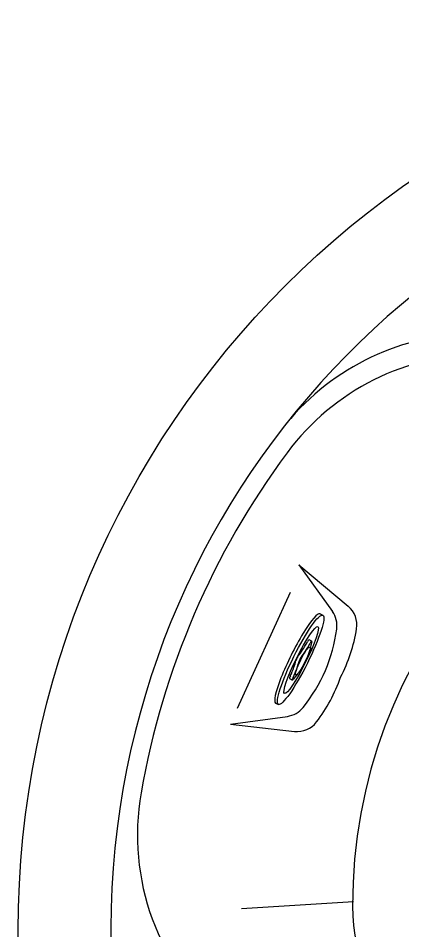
# Model space of a CAD drawing. Header units: millimetres. Extents: x -1272.84 to -1271.34, y 2198.98 to 2200.47.
# Drawn here: x -1272.836 to -1272.521, y 2199.724 to 2200.471 of the extents above; entities that cross this region are included whole.
import ezdxf

# ---------------------------------------------------------------- set-up
doc = ezdxf.new("R2010")
doc.units = ezdxf.units.MM
doc.header["$LTSCALE"] = 10
for name, color, linetype in [('CONTOR05', 7, 'Continuous'), ('jacuzzi', 1, 'Continuous'), ('LCOTA02', 1, 'Continuous')]:
    doc.layers.add(name, color=color, linetype=linetype)

# ---------------------------------------------------------------- blocks, each defined once
blk = doc.blocks.new('A$C1E5B20B9')
at = {"layer": 'LCOTA02'}
for p, q in [((12, 80), (17, 80)), ((14.56, 57.49), (19.56, 57.49)), ((14.56, 22.51), (20.02, 22.51)), ((12, 0), (17, 0))]:
    blk.add_line(p, q, dxfattribs=at)
for centre, major_axis, start_param, end_param in [((12, 40), (0, 40), 0, 3.141593), ((8.17, 58.96), (0, 19), 3.648269, 4.519872), ((14.56, 54.81), (0, 2.68), 6.283185, 7.661464), ((13.17, 58.96), (0, 19), 3.648269, 4.519872), ((19.56, 54.81), (0, 2.68), 5.533225, 7.661464), ((23.99, 70.67), (0, 19), 2.391632, 3.263235), ((24.78, 49.15), (0, 2.68), 4.276588, 6.404827), ((30.68, 40), (0, 19), 1.134995, 2.006598), ((11.33, 40), (0, 2.68), 0.506677, 2.634916), ((8.17, 21.04), (0, 19), 4.904906, 5.776509), ((16.33, 40), (0, 2.68), 0.506677, 2.634916), ((13.17, 21.04), (0, 19), 4.904906, 5.776509), ((24.78, 30.85), (0, 2.68), 3.019951, 5.14819), ((14.56, 25.19), (0, 2.68), 1.763314, 3.141593), ((19.56, 25.19), (0, 2.68), 1.763314, 3.891553), ((23.99, 9.33), (0, 19), 6.161543, 7.033146)]:
    blk.add_ellipse(centre, major_axis=major_axis, ratio=0.3, start_param=start_param, end_param=end_param, dxfattribs=at)
for centre, major_axis, ratio in [((17, 40), (0, 40), 0.3), ((18, 40), (0, 30), 0.266667), ((21, 40), (0, 12.5), 0.3)]:
    blk.add_ellipse(centre, major_axis=major_axis, ratio=ratio, dxfattribs=at)
blk = doc.blocks.new('A$C00053991')
at = {"layer": 'CONTOR05', "xscale": 0.5, "zscale": 0.5}
blk.add_blockref('A$C1E5B20B9', (0, 0), dxfattribs=at)
blk = doc.blocks.new('A$C691B2982')
at = {"layer": 'CONTOR05', "xscale": 0.1, "yscale": 0.1, "zscale": 0.1}
blk.add_blockref('A$C00053991', (0, 0), dxfattribs=at)

msp = doc.modelspace()

# ---------------------------------------------------------------- linework, layer by layer
at = {"layer": 'jacuzzi'}
for p, q in [((-1272.60599, 2200.02349), (-1272.56561, 2199.98946)), ((-1272.60599, 2200.02349), (-1272.57854, 2199.98521)), ((-1272.65617, 2199.90598), (-1272.61291, 2200.0011)), ((-1272.66214, 2199.89285), (-1272.61547, 2199.89928)), ((-1272.66214, 2199.89285), (-1272.60966, 2199.88697)), ((-1272.56121, 2199.74744), (-1272.65293, 2199.74156))]:
    msp.add_line(p, q, dxfattribs=at)
msp.add_lwpolyline([(-1272.20627, 2200.15574, 0.373711), (-1272.56207, 2199.74391, 0.214889), (-1272.51113, 2199.63169, -0.18456), (-1272.37015, 2199.36379, 0.22952), (-1272.32288, 2199.29015, 0.281579), (-1271.85393, 2199.29015, 0.22952), (-1271.80666, 2199.36379, -0.18456), (-1271.66568, 2199.63169, 0.214889), (-1271.61475, 2199.74391, 0.373711), (-1271.97055, 2200.15574)], format="xyb", dxfattribs=at)
at = {"layer": 'jacuzzi', "color": 3}
msp.add_circle((-1272.08841, 2199.72367), 0.7475, dxfattribs=at)
at = {"layer": 'jacuzzi'}
for centre, radius, start, end in [((-1272.08841, 2199.72367), 0.67174, 278.73736, 261.26264), ((-1272.46089, 2200.01213), 0.20067, 90, 140.76051), ((-1272.45447, 2199.99561), 0.20067, 90, 143.39132), ((-1272.08841, 2199.72367), 0.65669, 143.39132, 170.09598), ((-1272.59479, 2199.97356), 0.02, 352.18248, 35.64404), ((-1272.5785, 2199.97417), 0.02, 350.8889, 49.87554), ((-1272.70824, 2199.98913), 0.13451, 337.10167, 352.18248), ((-1272.68725, 2199.99161), 0.13014, 332.46052, 350.8889), ((-1272.70758, 2199.99068), 0.13451, 321.30483, 336.38564), ((-1272.69493, 2199.97375), 0.13014, 322.5984, 341.02679), ((-1272.6182, 2199.91909), 0.02, 277.84327, 321.30483), ((-1272.60743, 2199.90685), 0.02, 263.61176, 322.5984), ((-1272.53763, 2199.8021), 0.20067, 170.09598, 229.96927)]:
    msp.add_arc(centre, radius, start, end, dxfattribs=at)

# ---------------------------------------------------------------- block references
at = {"layer": 'jacuzzi', "xscale": 0.01020408177164501, "yscale": 0.01020408177164501, "zscale": 0.01020408177155108, "rotation": 333.5245345246652}
msp.add_blockref('A$C691B2982', (-1272.63053, 2199.91295), dxfattribs=at)

doc.saveas('drawing.dxf')
